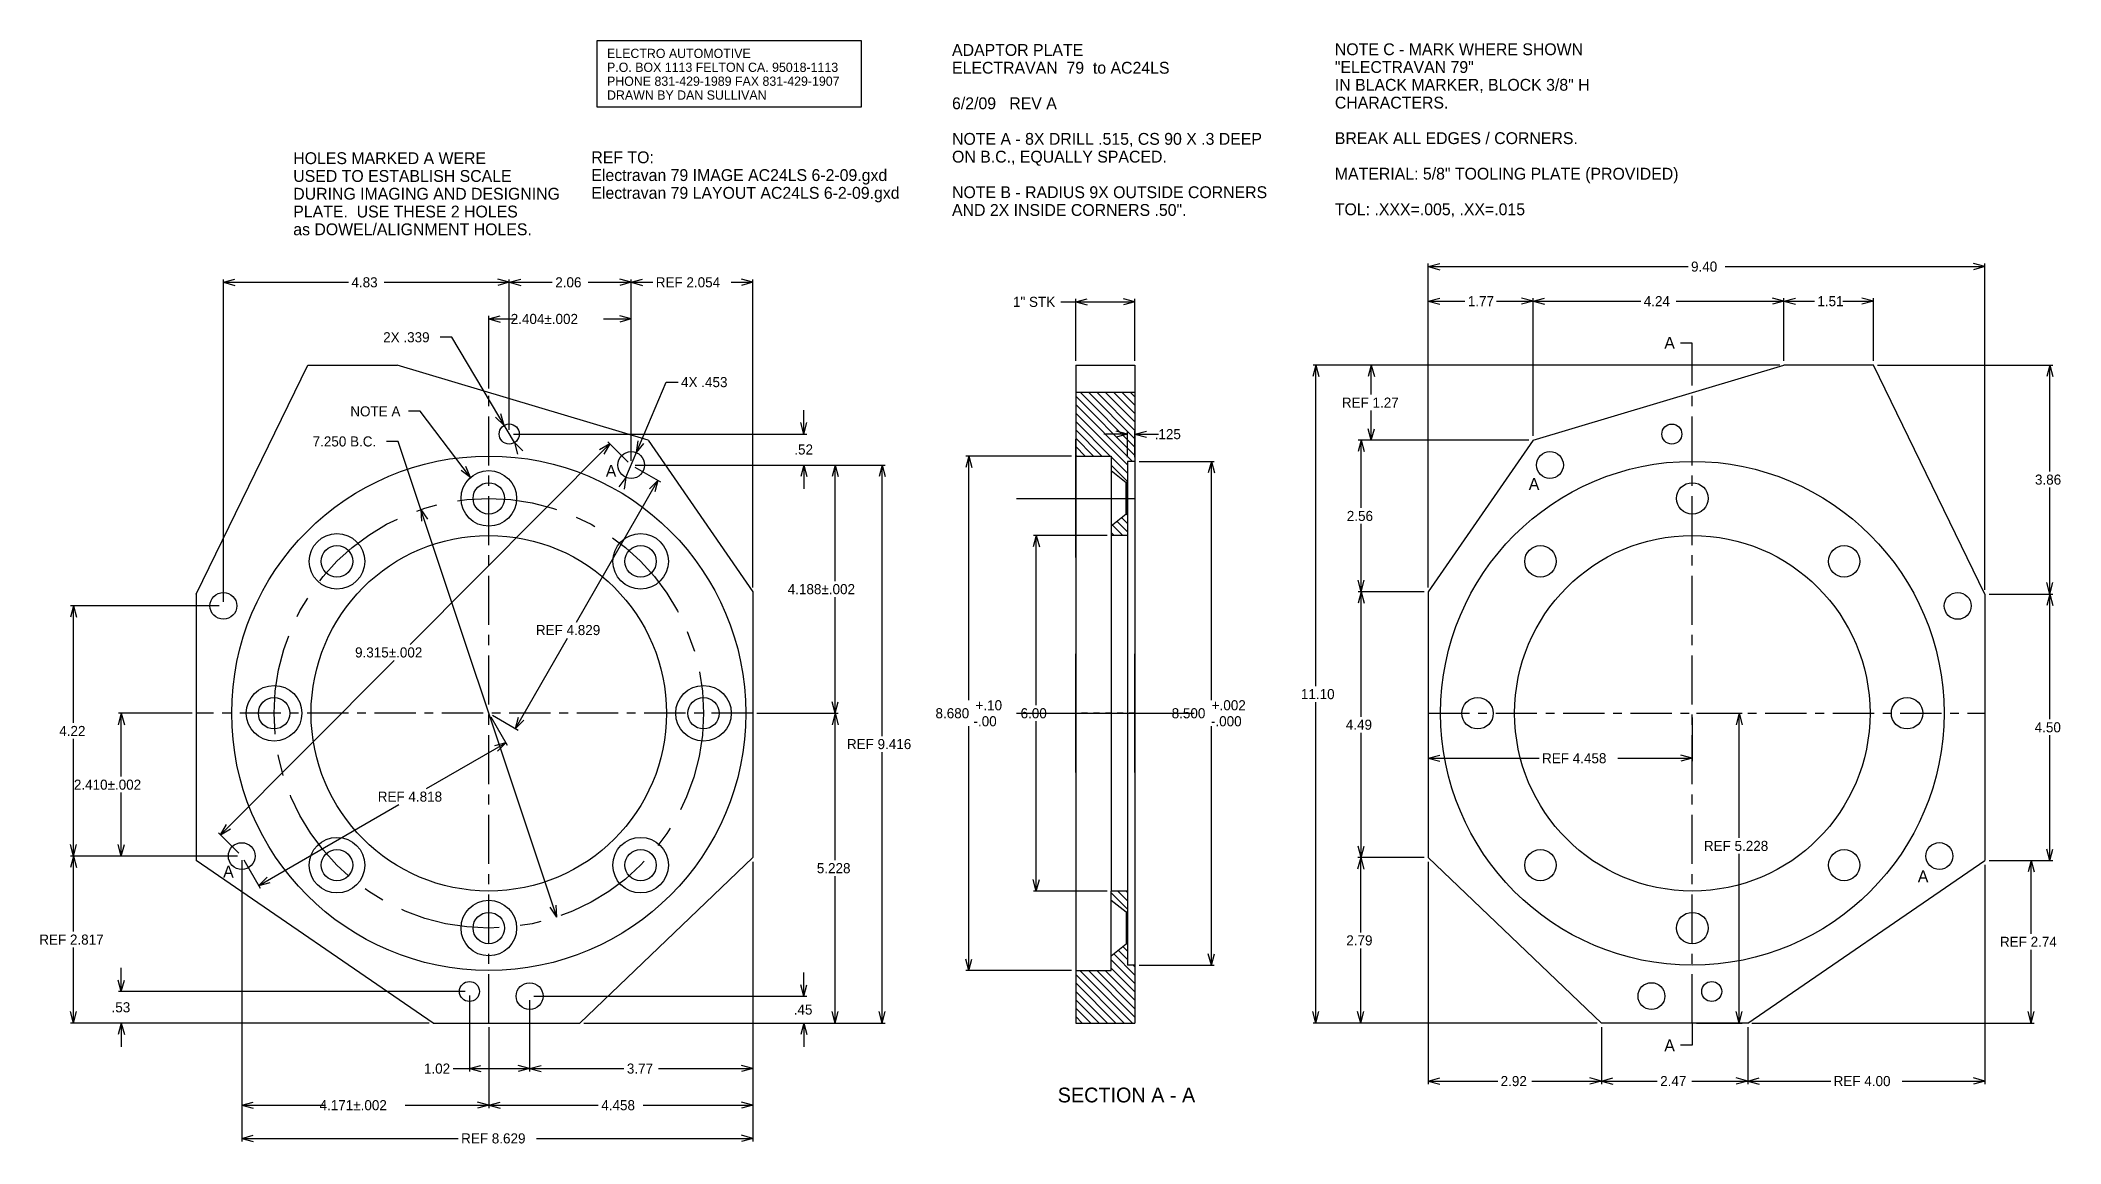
# Model space of a CAD drawing. Extents: x -0.8 to 33.3, y 0.4 to 19.
import ezdxf

# ---------------------------------------------------------------- set-up
doc = ezdxf.new("R2010")
doc.units = 0
doc.header["$MEASUREMENT"] = 0
doc.header["$PDMODE"] = 2
doc.header["$PDSIZE"] = -2
doc.linetypes.add('CENTERD', pattern=[0.4844, 0.2969, -0.0625, 0.0625, -0.0625])
for name, color, linetype in [('CENTERLINES', 7, 'CONTINUOUS'), ('DIMS', 7, 'CONTINUOUS'), ('PLATE', 7, 'CONTINUOUS')]:
    doc.layers.add(name, color=color, linetype=linetype)
doc.styles.add('AEC_TECH', font='AEC_TECH.SHX', dxfattribs={"height": 0.2})
doc.styles.add('ENGINEER', font='ENGINEER.SHX', dxfattribs={"height": 0.2})
doc.styles.add('MAIN', font='MAIN.SHX', dxfattribs={"height": 0.2})
pattern_1 = [(135, (0, 0), (-0.0707107, -0.0707107), [8000])]

msp = doc.modelspace()

# ---------------------------------------------------------------- hatches: boundary and pattern name
at = {"layer": 'DIMS', "linetype": 'CONTINUOUS'}
h = msp.add_hatch(dxfattribs=at)
h.set_pattern_fill('ANSI31', color=93, scale=0.8, angle=90, style=0, pattern_type=2)
h.set_pattern_definition(pattern_1)
h.paths.add_polyline_path([(16.683, 13.078), (16.683, 12.007), (17.283, 12.007), (17.283, 11.76), (17.534, 11.558), (17.558, 11.558), (17.558, 11.917), (17.683, 11.917), (17.683, 13.078)])
h = msp.add_hatch(dxfattribs=at)
h.set_pattern_fill('ANSI31', color=93, scale=0.8, angle=90, style=0, pattern_type=2)
h.set_pattern_definition(pattern_1)
h.paths.add_polyline_path([(17.534, 11.026), (17.283, 10.823), (17.283, 10.667), (17.558, 10.667), (17.558, 11.026)])
h = msp.add_hatch(dxfattribs=at)
h.set_pattern_fill('ANSI31', color=93, scale=0.8, angle=90, style=0, pattern_type=2)
h.set_pattern_definition(pattern_1)
h.paths.add_polyline_path([(17.283, 4.667), (17.283, 4.51), (17.534, 4.308), (17.558, 4.308), (17.558, 4.667)])
h = msp.add_hatch(dxfattribs=at)
h.set_pattern_fill('ANSI31', color=93, scale=0.8, angle=90, style=0, pattern_type=2)
h.set_pattern_definition(pattern_1)
h.paths.add_polyline_path([(16.683, 3.327), (16.683, 2.439), (17.683, 2.439), (17.683, 3.417), (17.558, 3.417), (17.558, 3.776), (17.534, 3.776), (17.283, 3.573), (17.283, 3.327)])

# ---------------------------------------------------------------- linework, layer by layer
at = {"layer": 'CENTERLINES', "color": 9, "linetype": 'CENTERD', "ltscale": 2.77537}
for p, q in [((6.774, 2.439), (6.774, 13.541)), ((27.093, 2.439), (27.093, 13.541))]:
    msp.add_line(p, q, dxfattribs=at)
at = {"layer": 'CENTERLINES', "color": 9, "linetype": 'CENTERD', "ltscale": 2.349326}
for p, q in [((11.232, 7.667), (1.834, 7.667)), ((22.635, 7.667), (32.032, 7.667))]:
    msp.add_line(p, q, dxfattribs=at)
at = {"layer": 'CENTERLINES', "color": 9, "linetype": 'CENTERD', "ltscale": 0.25}
msp.add_line((17.683, 7.667), (16.683, 7.667), dxfattribs=at)
at = {"layer": 'CENTERLINES', "color": 9, "linetype": 'CENTERD', "ltscale": 5.694137}
msp.add_circle((6.774, 7.667), 3.625, dxfattribs=at)
at = {"layer": 'DIMS', "color": 7, "linetype": 'CONTINUOUS'}
for p, q in [((8.605, 19.019), (13.063, 19.019)), ((8.605, 17.894), (8.605, 19.019)), ((13.063, 19.019), (13.063, 17.894)), ((13.063, 17.894), (8.605, 17.894))]:
    msp.add_line(p, q, dxfattribs=at)
at = {"layer": 'DIMS', "color": 1, "linetype": 'CONTINUOUS'}
for p, q in [((22.635, 15.203), (22.828, 15.254)), ((22.635, 9.788), (22.635, 15.253)), ((22.635, 15.203), (22.828, 15.151)), ((22.635, 15.203), (27.021, 15.203)), ((27.646, 15.203), (32.032, 15.203)), ((32.032, 15.203), (31.839, 15.254)), ((32.032, 15.203), (31.839, 15.151)), ((32.032, 9.748), (32.032, 15.253)), ((2.293, 14.938), (2.486, 14.989)), ((2.293, 9.549), (2.293, 14.988)), ((2.293, 14.938), (2.486, 14.886)), ((2.293, 14.938), (4.405, 14.938)), ((5.007, 14.938), (7.119, 14.938)), ((7.119, 14.938), (6.926, 14.989)), ((7.119, 14.938), (6.926, 14.886)), ((7.119, 14.938), (7.313, 14.989)), ((7.119, 12.448), (7.119, 14.988)), ((7.119, 12.448), (7.119, 14.988)), ((7.119, 14.938), (7.313, 14.886)), ((7.119, 14.938), (7.846, 14.938)), ((8.451, 14.938), (9.178, 14.938)), ((9.178, 14.938), (8.985, 14.989)), ((9.178, 14.938), (8.985, 14.886)), ((9.178, 14.938), (9.371, 14.989)), ((9.178, 11.925), (9.178, 14.988)), ((9.178, 11.925), (9.178, 14.988)), ((9.178, 14.938), (9.371, 14.886)), ((9.178, 14.938), (9.543, 14.938)), ((10.867, 14.938), (11.232, 14.938)), ((11.232, 14.938), (11.039, 14.989)), ((11.232, 14.938), (11.039, 14.886)), ((11.232, 9.788), (11.232, 14.988)), ((22.635, 14.62), (22.828, 14.672)), ((22.635, 9.788), (22.635, 14.67)), ((24.404, 14.62), (24.211, 14.672)), ((24.404, 14.62), (24.597, 14.672)), ((24.404, 12.345), (24.404, 14.67)), ((24.404, 12.345), (24.404, 14.67)), ((28.64, 14.62), (28.447, 14.672)), ((28.64, 14.62), (28.833, 14.672)), ((28.64, 13.611), (28.64, 14.67)), ((28.64, 13.611), (28.64, 14.67)), ((30.15, 14.62), (29.956, 14.672)), ((30.15, 13.611), (30.15, 14.67)), ((6.774, 14.32), (6.967, 14.372)), ((6.774, 13.148), (6.774, 14.37)), ((9.178, 14.32), (8.985, 14.372)), ((9.178, 11.925), (9.178, 14.37)), ((16.432, 14.608), (17.683, 14.608)), ((16.683, 14.608), (16.877, 14.66)), ((16.683, 13.611), (16.683, 14.658)), ((16.683, 14.608), (16.877, 14.556)), ((17.683, 14.608), (17.49, 14.66)), ((17.683, 14.608), (17.49, 14.556)), ((17.683, 13.611), (17.683, 14.658)), ((22.635, 14.62), (22.828, 14.568)), ((22.635, 14.62), (23.253, 14.62)), ((23.786, 14.62), (24.404, 14.62)), ((24.404, 14.62), (24.211, 14.568)), ((24.404, 14.62), (24.597, 14.568)), ((24.404, 14.62), (26.223, 14.62)), ((26.821, 14.62), (28.64, 14.62)), ((28.64, 14.62), (28.447, 14.568)), ((28.64, 14.62), (28.833, 14.568)), ((28.64, 14.62), (29.154, 14.62)), ((29.636, 14.62), (30.15, 14.62)), ((30.15, 14.62), (29.956, 14.568)), ((6.151, 14.011), (5.951, 14.011)), ((7.206, 12.233), (6.151, 14.011)), ((6.774, 14.32), (6.967, 14.268)), ((6.774, 14.32), (7.243, 14.32)), ((8.709, 14.32), (9.178, 14.32)), ((9.178, 14.32), (8.985, 14.268)), ((20.739, 13.541), (20.687, 13.348)), ((28.57, 13.541), (20.689, 13.541)), ((20.739, 13.541), (20.79, 13.348)), ((20.739, 8.125), (20.739, 13.541)), ((21.673, 13.541), (21.622, 13.348)), ((28.57, 13.541), (21.623, 13.541)), ((21.673, 13.541), (21.725, 13.348)), ((21.673, 13.043), (21.673, 13.541)), ((30.22, 13.541), (33.179, 13.541)), ((33.129, 13.541), (33.077, 13.348)), ((33.129, 13.541), (33.18, 13.348)), ((33.129, 11.744), (33.129, 13.541)), ((9.09, 11.647), (9.77, 13.254)), ((9.77, 13.254), (9.97, 13.254)), ((5.616, 12.761), (5.416, 12.761)), ((6.463, 11.643), (5.616, 12.761)), ((7.033, 12.524), (6.89, 12.664)), ((7.033, 12.524), (6.979, 12.717)), ((12.093, 12.378), (12.093, 12.778)), ((21.673, 12.275), (21.673, 12.773)), ((7.189, 12.378), (12.143, 12.378)), ((12.093, 12.378), (12.041, 12.572)), ((12.093, 12.378), (12.145, 12.572)), ((17.558, 12.376), (17.158, 12.376)), ((17.558, 12.376), (17.365, 12.428)), ((17.558, 12.376), (17.365, 12.325)), ((17.558, 11.987), (17.558, 12.426)), ((17.683, 12.376), (17.877, 12.428)), ((17.683, 11.987), (17.683, 12.426)), ((17.683, 12.376), (17.877, 12.325)), ((17.683, 12.376), (18.083, 12.376)), ((21.673, 12.275), (21.622, 12.468)), ((21.673, 12.275), (21.725, 12.468)), ((5.245, 12.253), (5.045, 12.253)), ((7.921, 4.228), (5.245, 12.253)), ((5.445, 8.828), (8.818, 12.213)), ((7.206, 12.233), (7.349, 12.093)), ((7.206, 12.233), (7.26, 12.04)), ((8.818, 12.213), (8.645, 12.113)), ((8.818, 12.213), (8.719, 12.04)), ((9.128, 11.905), (8.783, 12.249)), ((9.266, 12.064), (9.294, 12.262)), ((9.266, 12.064), (9.389, 12.221)), ((14.879, 12.007), (14.827, 11.814)), ((16.613, 12.007), (14.829, 12.007)), ((14.879, 12.007), (14.931, 11.814)), ((14.879, 7.887), (14.879, 12.007)), ((21.501, 12.275), (21.449, 12.082)), ((24.334, 12.275), (21.451, 12.275)), ((21.501, 12.275), (21.553, 12.082)), ((21.501, 11.131), (21.501, 12.275)), ((24.334, 12.275), (21.623, 12.275)), ((6.463, 11.643), (6.305, 11.765)), ((6.463, 11.643), (6.388, 11.828)), ((9.09, 11.647), (8.967, 11.489)), ((9.09, 11.647), (9.062, 11.448)), ((9.239, 11.82), (9.673, 11.571)), ((9.248, 11.855), (12.143, 11.855)), ((9.248, 11.855), (12.672, 11.855)), ((9.248, 11.855), (13.464, 11.855)), ((12.093, 11.855), (12.041, 11.662)), ((12.093, 11.855), (12.145, 11.662)), ((12.093, 11.855), (12.093, 11.455)), ((12.622, 11.855), (12.57, 11.662)), ((12.622, 11.855), (12.674, 11.662)), ((12.622, 9.896), (12.622, 11.855)), ((13.414, 11.855), (13.362, 11.662)), ((13.414, 11.855), (13.465, 11.662)), ((13.414, 7.282), (13.414, 11.855)), ((17.753, 11.917), (19.023, 11.917)), ((18.973, 11.917), (18.921, 11.724)), ((18.973, 11.917), (19.025, 11.724)), ((18.973, 7.887), (18.973, 11.917)), ((8.257, 9.206), (9.629, 11.596)), ((9.629, 11.596), (9.488, 11.454)), ((9.629, 11.596), (9.578, 11.403)), ((33.129, 9.678), (33.129, 11.474)), ((5.627, 11.106), (5.738, 10.939)), ((5.627, 11.106), (5.639, 10.906)), ((16.018, 10.667), (15.967, 10.474)), ((17.213, 10.667), (15.968, 10.667)), ((16.018, 10.667), (16.07, 10.474)), ((16.018, 7.802), (16.018, 10.667)), ((21.501, 9.718), (21.501, 10.861)), ((21.501, 9.718), (21.449, 9.911)), ((21.501, 9.718), (21.553, 9.911)), ((12.622, 7.667), (12.622, 9.626)), ((21.501, 9.718), (21.449, 9.525)), ((22.565, 9.718), (21.451, 9.718)), ((22.565, 9.718), (21.451, 9.718)), ((21.501, 9.718), (21.553, 9.525)), ((21.501, 7.609), (21.501, 9.718)), ((32.102, 9.678), (33.179, 9.678)), ((32.102, 9.678), (33.179, 9.678)), ((33.129, 9.678), (33.077, 9.871)), ((33.129, 9.678), (33.077, 9.485)), ((33.129, 9.678), (33.18, 9.871)), ((33.129, 9.678), (33.18, 9.485)), ((33.129, 7.565), (33.129, 9.678)), ((-0.239, 9.479), (-0.29, 9.286)), ((2.223, 9.479), (-0.289, 9.479)), ((-0.239, 9.479), (-0.187, 9.286)), ((-0.239, 7.503), (-0.239, 9.479)), ((7.225, 7.408), (8.102, 8.936)), ((2.243, 5.615), (5.176, 8.558)), ((12.622, 7.667), (12.57, 7.86)), ((12.622, 7.667), (12.674, 7.86)), ((20.739, 2.439), (20.739, 7.855)), ((0.57, 7.667), (0.519, 7.474)), ((1.764, 7.667), (0.52, 7.667)), ((0.57, 7.667), (0.622, 7.474)), ((0.57, 6.597), (0.57, 7.667)), ((6.809, 7.606), (7.087, 7.126)), ((6.835, 7.632), (7.269, 7.383)), ((7.225, 7.408), (7.277, 7.601)), ((7.225, 7.408), (7.367, 7.55)), ((11.302, 7.667), (12.672, 7.667)), ((11.302, 7.667), (12.672, 7.667)), ((12.622, 7.667), (12.57, 7.474)), ((12.622, 7.667), (12.674, 7.474)), ((12.622, 5.188), (12.622, 7.667)), ((16.018, 4.667), (16.018, 7.532)), ((22.635, 7.597), (22.635, 6.858)), ((27.093, 7.597), (27.093, 6.858)), ((27.163, 7.667), (27.933, 7.667)), ((27.883, 7.667), (27.831, 7.474)), ((27.883, 7.667), (27.935, 7.474)), ((27.883, 5.564), (27.883, 7.667)), ((-0.239, 5.257), (-0.239, 7.233)), ((5.721, 6.395), (7.062, 7.169)), ((7.062, 7.169), (6.869, 7.117)), ((7.062, 7.169), (6.92, 7.028)), ((14.879, 3.327), (14.879, 7.447)), ((18.973, 3.417), (18.973, 7.447)), ((21.501, 5.231), (21.501, 7.339)), ((33.129, 5.182), (33.129, 7.295)), ((13.414, 2.439), (13.414, 7.012)), ((22.635, 6.908), (22.828, 6.96)), ((22.635, 6.908), (22.828, 6.856)), ((22.635, 6.908), (24.506, 6.908)), ((25.835, 6.908), (27.093, 6.908)), ((27.093, 6.908), (26.899, 6.96)), ((27.093, 6.908), (26.899, 6.856)), ((0.57, 5.257), (0.57, 6.327)), ((2.89, 4.759), (5.254, 6.125)), ((2.553, 5.306), (2.208, 5.65)), ((2.243, 5.615), (2.343, 5.788)), ((2.243, 5.615), (2.416, 5.715)), ((-0.239, 5.257), (-0.29, 5.45)), ((-0.239, 5.257), (-0.29, 5.064)), ((2.533, 5.257), (-0.289, 5.257)), ((2.533, 5.257), (-0.289, 5.257)), ((-0.239, 5.257), (-0.187, 5.45)), ((-0.239, 5.257), (-0.187, 5.064)), ((-0.239, 3.983), (-0.239, 5.257)), ((0.57, 5.257), (0.519, 5.45)), ((2.533, 5.257), (0.52, 5.257)), ((0.57, 5.257), (0.622, 5.45)), ((2.603, 5.187), (2.603, 0.444)), ((2.603, 5.187), (2.603, 1.004)), ((2.638, 5.196), (2.915, 4.716)), ((11.232, 5.161), (11.232, 0.444)), ((11.232, 5.161), (11.232, 1.004)), ((11.232, 5.161), (11.232, 1.622)), ((21.494, 5.231), (21.442, 5.038)), ((22.565, 5.231), (21.444, 5.231)), ((21.501, 5.231), (21.449, 5.424)), ((22.565, 5.231), (21.451, 5.231)), ((21.494, 5.231), (21.546, 5.038)), ((21.494, 3.97), (21.494, 5.231)), ((21.501, 5.231), (21.553, 5.424)), ((22.635, 5.161), (22.635, 1.411)), ((27.883, 2.439), (27.883, 5.294)), ((32.102, 5.182), (33.179, 5.182)), ((32.102, 5.182), (32.865, 5.182)), ((32.815, 5.182), (32.763, 4.989)), ((32.815, 5.182), (32.867, 4.989)), ((32.815, 3.946), (32.815, 5.182)), ((33.129, 5.182), (33.077, 5.375)), ((33.129, 5.182), (33.18, 5.375)), ((2.89, 4.759), (3.032, 4.901)), ((2.89, 4.759), (3.084, 4.811)), ((12.622, 2.439), (12.622, 4.918)), ((16.018, 4.667), (15.967, 4.86)), ((16.018, 4.667), (16.07, 4.86)), ((32.032, 5.112), (32.032, 1.411)), ((17.213, 4.667), (15.968, 4.667)), ((7.921, 4.228), (7.811, 4.395)), ((7.921, 4.228), (7.909, 4.428)), ((-0.239, 2.439), (-0.239, 3.713)), ((14.879, 3.327), (14.827, 3.52)), ((14.879, 3.327), (14.931, 3.52)), ((17.753, 3.417), (19.023, 3.417)), ((18.973, 3.417), (18.921, 3.61)), ((18.973, 3.417), (19.025, 3.61)), ((21.494, 2.439), (21.494, 3.7)), ((32.815, 2.439), (32.815, 3.676)), ((0.57, 2.972), (0.519, 3.166)), ((0.57, 2.972), (0.57, 3.372)), ((0.57, 2.972), (0.622, 3.166)), ((12.093, 2.894), (12.041, 3.087)), ((12.093, 2.894), (12.093, 3.294)), ((12.093, 2.894), (12.145, 3.087)), ((16.613, 3.327), (14.829, 3.327)), ((6.377, 2.972), (0.52, 2.972)), ((6.447, 2.902), (6.447, 1.622)), ((7.464, 2.824), (7.464, 1.622)), ((7.464, 2.824), (7.464, 1.622)), ((7.534, 2.894), (12.143, 2.894)), ((-0.239, 2.439), (-0.29, 2.633)), ((5.767, 2.439), (-0.289, 2.439)), ((-0.239, 2.439), (-0.187, 2.633)), ((0.57, 2.439), (0.519, 2.246)), ((5.767, 2.439), (0.52, 2.439)), ((0.57, 2.439), (0.622, 2.246)), ((0.57, 2.439), (0.57, 2.039)), ((8.379, 2.439), (12.143, 2.439)), ((8.379, 2.439), (12.672, 2.439)), ((8.379, 2.439), (13.464, 2.439)), ((12.093, 2.439), (12.041, 2.246)), ((12.093, 2.439), (12.145, 2.246)), ((12.093, 2.439), (12.093, 2.039)), ((12.622, 2.439), (12.57, 2.633)), ((12.622, 2.439), (12.674, 2.633)), ((13.414, 2.439), (13.362, 2.633)), ((13.414, 2.439), (13.465, 2.633)), ((20.739, 2.439), (20.687, 2.633)), ((25.487, 2.439), (20.689, 2.439)), ((20.739, 2.439), (20.79, 2.633)), ((21.494, 2.439), (21.442, 2.633)), ((25.487, 2.439), (21.444, 2.439)), ((21.494, 2.439), (21.546, 2.633)), ((27.163, 2.439), (27.933, 2.439)), ((27.883, 2.439), (27.831, 2.633)), ((27.883, 2.439), (27.935, 2.633)), ((28.1, 2.439), (32.865, 2.439)), ((32.815, 2.439), (32.763, 2.633)), ((32.815, 2.439), (32.867, 2.633)), ((6.774, 2.369), (6.774, 1.004)), ((6.774, 2.369), (6.774, 1.004)), ((25.557, 2.369), (25.557, 1.411)), ((25.557, 2.369), (25.557, 1.411)), ((28.03, 2.369), (28.03, 1.411)), ((28.03, 2.369), (28.03, 1.411)), ((6.447, 1.672), (6.64, 1.723)), ((7.464, 1.672), (7.271, 1.723)), ((7.464, 1.672), (7.657, 1.723)), ((11.232, 1.672), (11.039, 1.723)), ((6.175, 1.672), (7.464, 1.672)), ((6.447, 1.672), (6.64, 1.62)), ((7.464, 1.672), (7.271, 1.62)), ((7.464, 1.672), (7.657, 1.62)), ((7.464, 1.672), (9.055, 1.672)), ((9.64, 1.672), (11.232, 1.672)), ((11.232, 1.672), (11.039, 1.62)), ((22.635, 1.461), (22.828, 1.513)), ((22.635, 1.461), (22.828, 1.409)), ((22.635, 1.461), (23.807, 1.461)), ((24.385, 1.461), (25.557, 1.461)), ((25.557, 1.461), (25.364, 1.513)), ((25.557, 1.461), (25.364, 1.409)), ((25.557, 1.461), (25.751, 1.513)), ((25.557, 1.461), (25.751, 1.409)), ((25.557, 1.461), (26.5, 1.461)), ((27.087, 1.461), (28.03, 1.461)), ((28.03, 1.461), (27.836, 1.513)), ((28.03, 1.461), (27.836, 1.409)), ((28.03, 1.461), (28.223, 1.513)), ((28.03, 1.461), (28.223, 1.409)), ((28.03, 1.461), (29.429, 1.461)), ((30.633, 1.461), (32.032, 1.461)), ((32.032, 1.461), (31.839, 1.513)), ((32.032, 1.461), (31.839, 1.409)), ((2.603, 1.054), (2.796, 1.105)), ((2.603, 1.054), (2.796, 1.002)), ((2.603, 1.054), (4.016, 1.054)), ((5.36, 1.054), (6.774, 1.054)), ((6.774, 1.054), (6.581, 1.105)), ((6.774, 1.054), (6.581, 1.002)), ((6.774, 1.054), (6.967, 1.105)), ((6.774, 1.054), (6.967, 1.002)), ((6.774, 1.054), (8.623, 1.054)), ((9.383, 1.054), (11.232, 1.054)), ((11.232, 1.054), (11.039, 1.105)), ((11.232, 1.054), (11.039, 1.002)), ((2.603, 0.494), (2.796, 0.546)), ((2.603, 0.494), (2.796, 0.442)), ((2.603, 0.494), (6.257, 0.494)), ((7.578, 0.494), (11.232, 0.494)), ((11.232, 0.494), (11.039, 0.546)), ((11.232, 0.494), (11.039, 0.442))]:
    msp.add_line(p, q, dxfattribs=at)
at = {"layer": 'DIMS', "color": 133, "linetype": 'CONTINUOUS'}
for p, q in [((27.093, 13.913), (26.893, 13.913)), ((27.093, 13.541), (27.093, 13.913)), ((27.093, 2.439), (27.093, 2.067)), ((27.093, 2.067), (26.893, 2.067))]:
    msp.add_line(p, q, dxfattribs=at)
at = {"layer": 'PLATE', "color": 93, "linetype": 'CONTINUOUS'}
for p, q in [((1.834, 9.678), (3.717, 13.541)), ((3.717, 13.541), (5.227, 13.541)), ((9.463, 12.275), (5.227, 13.541)), ((16.683, 13.541), (17.683, 13.541)), ((16.683, 13.541), (16.683, 2.439)), ((17.683, 13.541), (17.683, 11.917)), ((24.404, 12.275), (28.64, 13.541)), ((30.15, 13.541), (28.64, 13.541)), ((32.032, 9.678), (30.15, 13.541)), ((17.683, 13.078), (16.683, 13.078)), ((9.463, 12.275), (11.232, 9.718)), ((16.683, 12.007), (17.283, 12.007)), ((17.283, 12.007), (17.283, 10.667)), ((24.404, 12.275), (22.635, 9.718)), ((16.683, 11.76), (16.683, 10.823)), ((17.283, 11.76), (17.534, 11.558)), ((17.558, 11.917), (17.558, 3.417)), ((17.683, 11.917), (17.558, 11.917)), ((17.683, 11.917), (17.683, 3.417)), ((17.534, 11.026), (17.534, 11.558)), ((17.558, 11.558), (17.534, 11.558)), ((17.558, 11.026), (17.558, 11.558)), ((17.534, 11.026), (17.283, 10.823)), ((17.558, 11.026), (17.534, 11.026)), ((17.558, 10.667), (17.283, 10.667)), ((17.283, 10.667), (17.283, 4.667)), ((1.834, 9.678), (1.834, 5.182)), ((11.232, 9.718), (11.232, 5.231)), ((22.635, 9.718), (22.635, 5.231)), ((32.032, 9.678), (32.032, 5.182)), ((5.837, 2.439), (1.834, 5.182)), ((11.232, 5.231), (8.309, 2.439)), ((22.635, 5.231), (25.557, 2.439)), ((28.03, 2.439), (32.032, 5.182)), ((17.283, 3.327), (17.283, 4.667)), ((17.558, 4.667), (17.283, 4.667)), ((17.534, 4.308), (17.283, 4.51)), ((17.534, 4.308), (17.534, 3.776)), ((17.558, 4.308), (17.534, 4.308)), ((17.558, 4.308), (17.558, 3.776)), ((17.283, 3.573), (17.534, 3.776)), ((17.558, 3.776), (17.534, 3.776)), ((17.683, 3.417), (17.558, 3.417)), ((17.683, 3.417), (17.683, 2.439)), ((16.683, 3.327), (17.283, 3.327)), ((5.837, 2.439), (8.309, 2.439)), ((16.683, 2.439), (17.683, 2.439)), ((28.03, 2.439), (25.557, 2.439))]:
    msp.add_line(p, q, dxfattribs=at)
for centre, radius in [((7.119, 12.378), 0.17), ((26.747, 12.378), 0.169), ((6.774, 7.667), 4.34), ((9.178, 11.855), 0.226), ((24.689, 11.855), 0.227), ((6.774, 11.292), 0.469), ((27.093, 7.667), 4.25), ((6.774, 11.292), 0.265), ((27.093, 11.292), 0.265), ((4.211, 10.23), 0.469), ((6.774, 7.667), 3), ((9.337, 10.23), 0.469), ((27.093, 7.667), 3), ((4.211, 10.23), 0.265), ((9.337, 10.23), 0.265), ((24.529, 10.23), 0.265), ((29.656, 10.23), 0.265), ((2.293, 9.479), 0.226), ((31.574, 9.479), 0.227), ((3.149, 7.667), 0.469), ((3.149, 7.667), 0.265), ((10.399, 7.667), 0.469), ((10.399, 7.667), 0.265), ((23.468, 7.667), 0.265), ((30.718, 7.667), 0.265), ((2.603, 5.257), 0.226), ((4.211, 5.104), 0.469), ((9.337, 5.104), 0.469), ((31.264, 5.257), 0.227), ((4.211, 5.104), 0.265), ((9.337, 5.104), 0.265), ((24.529, 5.104), 0.265), ((29.656, 5.104), 0.265), ((6.774, 4.042), 0.469), ((6.774, 4.042), 0.265), ((27.093, 4.042), 0.265), ((6.447, 2.972), 0.169), ((7.464, 2.894), 0.226), ((26.403, 2.894), 0.227), ((27.42, 2.972), 0.169)]:
    msp.add_circle(centre, radius, dxfattribs=at)
for p in [(16.683, 11.292), (16.683, 11.292), (16.683, 7.667), (17.683, 7.667)]:
    msp.add_point(p, dxfattribs=at)

# ---------------------------------------------------------------- texts
at = {"layer": 'DIMS', "color": 7, "linetype": 'CONTINUOUS', "style": 'ENGINEER'}
for s, height, p in [('ELECTRO AUTOMOTIVE', 0.15625, (8.77, 18.722)), ('ADAPTOR PLATE', 0.2, (14.595, 18.758)), ('NOTE C - MARK WHERE SHOWN', 0.2, (21.058, 18.77)), ('P.O. BOX 1113 FELTON CA. 95018-1113', 0.15625, (8.77, 18.488)), ('ELECTRAVAN  79  to AC24LS', 0.2, (14.595, 18.458)), ('"ELECTRAVAN 79"', 0.2, (21.058, 18.47)), ('PHONE 831-429-1989 FAX 831-429-1907', 0.15625, (8.77, 18.253)), ('DRAWN BY DAN SULLIVAN', 0.15625, (8.77, 18.019)), ('IN BLACK MARKER, BLOCK 3/8" H', 0.2, (21.058, 18.17)), ('6/2/09   REV A', 0.2, (14.595, 17.858)), ('CHARACTERS.', 0.2, (21.058, 17.87)), ('NOTE A - 8X DRILL .515, CS 90 X .3 DEEP', 0.2, (14.595, 17.258)), ('BREAK ALL EDGES / CORNERS.', 0.2, (21.058, 17.27)), ('HOLES MARKED A WERE', 0.2, (3.473, 16.932)), ('REF TO:', 0.2, (8.506, 16.947)), ('ON B.C., EQUALLY SPACED.', 0.2, (14.595, 16.958)), ('USED TO ESTABLISH SCALE', 0.2, (3.473, 16.632)), ('Electravan 79 IMAGE AC24LS 6-2-09.gxd', 0.2, (8.506, 16.647)), ('MATERIAL: 5/8" TOOLING PLATE (PROVIDED)', 0.2, (21.058, 16.67)), ('DURING IMAGING AND DESIGNING', 0.2, (3.473, 16.332)), ('Electravan 79 LAYOUT AC24LS 6-2-09.gxd', 0.2, (8.506, 16.347)), ('NOTE B - RADIUS 9X OUTSIDE CORNERS', 0.2, (14.595, 16.358)), ('PLATE.  USE THESE 2 HOLES', 0.2, (3.473, 16.032)), ('AND 2X INSIDE CORNERS .50".', 0.2, (14.595, 16.058)), ('TOL: .XXX=.005, .XX=.015', 0.2, (21.058, 16.07)), ('as DOWEL/ALIGNMENT HOLES.', 0.2, (3.473, 15.732)), ('A', 0.2, (26.62, 13.817)), ('A', 0.2, (26.62, 1.963))]:
    msp.add_text(s, height=height, dxfattribs=at).set_placement(p)
at = {"layer": 'DIMS', "color": 1, "linetype": 'CONTINUOUS'}
for s, height, style, p in [('4.83', 0.17, 'AEC_TECH', (4.455, 14.853)), ('2.06', 0.17, 'AEC_TECH', (7.896, 14.853)), ('REF 2.054', 0.17, 'AEC_TECH', (9.593, 14.853)), ('9.40', 0.17, 'AEC_TECH', (27.071, 15.118)), ('1" STK', 0.17, 'AEC_TECH', (15.624, 14.523)), ('1.77', 0.17, 'AEC_TECH', (23.303, 14.535)), ('4.24', 0.17, 'AEC_TECH', (26.273, 14.535)), ('1.51', 0.17, 'AEC_TECH', (29.204, 14.535)), ('2.404%%p.002', 0.17, 'AEC_TECH', (7.144, 14.235)), ('2X .339', 0.17, 'AEC_TECH', (4.991, 13.926)), ('4X .453', 0.17, 'AEC_TECH', (10.02, 13.169)), ('REF 1.27', 0.17, 'AEC_TECH', (21.176, 12.823)), ('NOTE A', 0.17, 'AEC_TECH', (4.436, 12.676)), ('7.250 B.C.', 0.17, 'AEC_TECH', (3.8, 12.168)), ('.125', 0.17, 'AEC_TECH', (18.016, 12.291)), ('.52', 0.17, 'AEC_TECH', (11.932, 12.032)), ('A', 0.2, 'MAIN', (8.749, 11.656)), ('A', 0.2, 'MAIN', (24.332, 11.436)), ('3.86', 0.17, 'AEC_TECH', (32.878, 11.524)), ('2.56', 0.17, 'AEC_TECH', (21.26, 10.911)), ('4.188%%p.002', 0.17, 'AEC_TECH', (11.821, 9.676)), ('REF 4.829', 0.17, 'AEC_TECH', (7.569, 8.986)), ('9.315%%p.002', 0.17, 'AEC_TECH', (4.516, 8.608)), ('+.10', 0.17, 'AEC_TECH', (14.991, 7.717)), ('+.002', 0.17, 'AEC_TECH', (18.979, 7.717)), ('11.10', 0.17, 'AEC_TECH', (20.485, 7.905)), ('8.680', 0.17, 'AEC_TECH', (14.316, 7.582)), ('-.00', 0.17, 'AEC_TECH', (14.957, 7.447)), ('6.00', 0.17, 'AEC_TECH', (15.752, 7.582)), ('8.500', 0.17, 'AEC_TECH', (18.303, 7.582)), ('-.000', 0.17, 'AEC_TECH', (18.966, 7.447)), ('4.49', 0.17, 'AEC_TECH', (21.243, 7.389)), ('4.50', 0.17, 'AEC_TECH', (32.873, 7.345)), ('4.22', 0.17, 'AEC_TECH', (-0.478, 7.283)), ('REF 9.416', 0.17, 'AEC_TECH', (12.82, 7.062)), ('REF 4.458', 0.17, 'AEC_TECH', (24.556, 6.823)), ('2.410%%p.002', 0.17, 'AEC_TECH', (-0.231, 6.377)), ('REF 4.818', 0.17, 'AEC_TECH', (4.899, 6.175)), ('REF 5.228', 0.17, 'AEC_TECH', (27.288, 5.344)), ('5.228', 0.17, 'AEC_TECH', (12.312, 4.968)), ('A', 0.2, 'MAIN', (2.289, 4.895)), ('A', 0.2, 'MAIN', (30.9, 4.816)), ('REF 2.817', 0.17, 'AEC_TECH', (-0.815, 3.763)), ('2.79', 0.17, 'AEC_TECH', (21.251, 3.75)), ('REF 2.74', 0.17, 'AEC_TECH', (32.287, 3.726)), ('.53', 0.17, 'AEC_TECH', (0.405, 2.621)), ('.45', 0.17, 'AEC_TECH', (11.922, 2.582)), ('1.02', 0.17, 'AEC_TECH', (5.679, 1.587)), ('3.77', 0.17, 'AEC_TECH', (9.105, 1.587)), ('2.92', 0.17, 'AEC_TECH', (23.857, 1.376)), ('2.47', 0.17, 'AEC_TECH', (26.55, 1.376)), ('REF 4.00', 0.17, 'AEC_TECH', (29.479, 1.376)), ('4.171%%p.002', 0.17, 'AEC_TECH', (3.917, 0.969)), ('4.458', 0.17, 'AEC_TECH', (8.673, 0.969)), ('SECTION A - A', 0.25, 'ENGINEER', (16.379, 1.101)), ('REF 8.629', 0.17, 'AEC_TECH', (6.307, 0.409))]:
    msp.add_text(s, height=height, dxfattribs=dict(at, style=style)).set_placement(p)

doc.saveas('drawing.dxf')
